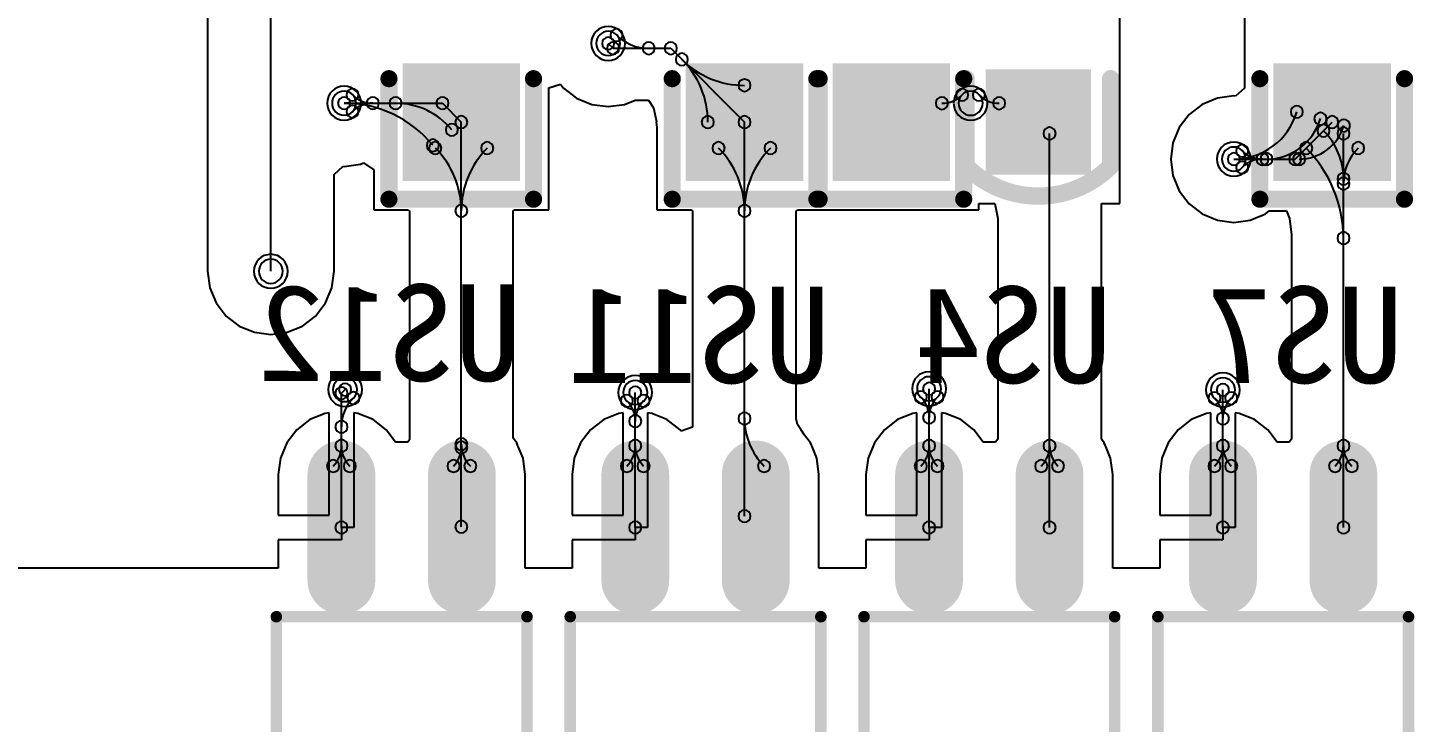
# Model space of a CAD drawing. Header units: inches. Extents: x 32166 to 66782, y 2386 to 7162.
# Drawn here: x 33123.7 to 33238.8, y 3364.6 to 3422.2 of the extents above; entities that cross this region are included whole.
import ezdxf

# ---------------------------------------------------------------- set-up
doc = ezdxf.new("R2010")
doc.units = ezdxf.units.IN
doc.header["$LTSCALE"] = 0.64311
doc.header["$MEASUREMENT"] = 0
for name, color, linetype in [('BOTTOMLAYER', 5, 'CONTINUOUS'), ('BOTTOMOVERLAY', 54, 'CONTINUOUS'), ('BOTTOMPASTE', 16, 'CONTINUOUS'), ('BOTTOMSOLDER', 6, 'CONTINUOUS'), ('MULTILAYER', 9, 'CONTINUOUS')]:
    doc.layers.add(name, color=color, linetype=linetype)
doc.styles.get("Standard").update_dxf_attribs({"font": 'txt', "width": 0.8})

msp = doc.modelspace()

# ---------------------------------------------------------------- linework, layer by layer
at = {"layer": 'BOTTOMLAYER'}
for p, q in [((33224.73, 3426.88), (33224.73, 3419.95)), ((33214.36, 3420.46), (33214.36, 3426.2)), ((33138.67, 3424.87), (33138.67, 3402.04)), ((33143.91, 3402.04), (33143.91, 3424.87)), ((33171.91, 3420.95), (33172.32, 3420.54)), ((33172.32, 3420.54), (33177.1, 3420.54)), ((33177.1, 3420.54), (33183.22, 3414.42)), ((33214.36, 3407.66), (33214.36, 3420.46)), ((33224.73, 3419.95), (33224.73, 3417.24)), ((33166.98, 3417.25), (33167.94, 3417.57)), ((33167.94, 3417.57), (33168.2, 3417.24)), ((33166.98, 3407.15), (33166.98, 3417.25)), ((33168.2, 3417.24), (33169.29, 3416.4)), ((33222.47, 3416.41), (33221.21, 3415.89)), ((33223.83, 3416.59), (33222.47, 3416.41)), ((33223.96, 3416.57), (33223.83, 3416.59)), ((33224.73, 3417.24), (33223.96, 3416.57)), ((33149.99, 3415.99), (33158.15, 3415.99)), ((33158.15, 3415.99), (33159.72, 3414.42)), ((33169.29, 3416.4), (33170.55, 3415.88)), ((33170.55, 3415.88), (33171.91, 3415.7)), ((33171.91, 3415.7), (33173.27, 3415.88)), ((33173.27, 3415.88), (33174.14, 3416.24)), ((33174.14, 3416.24), (33175.26, 3416.24)), ((33175.26, 3416.24), (33175.68, 3415.6)), ((33175.68, 3415.6), (33175.91, 3414.46)), ((33221.21, 3415.89), (33220.12, 3415.05)), ((33159.72, 3380.85), (33159.72, 3414.42)), ((33175.91, 3414.46), (33175.88, 3414.42)), ((33175.88, 3414.42), (33175.88, 3414.42)), ((33175.88, 3414.42), (33175.96, 3414)), ((33183.22, 3381.73), (33183.22, 3414.42)), ((33220.12, 3415.05), (33219.29, 3413.97)), ((33228.92, 3411.35), (33231.99, 3414.42)), ((33175.96, 3414), (33175.96, 3407.15)), ((33208.54, 3380.79), (33208.54, 3413.48)), ((33219.29, 3413.97), (33218.76, 3412.7)), ((33232.93, 3380.79), (33232.93, 3413.48)), ((33218.76, 3412.7), (33218.59, 3411.35)), ((33149.16, 3410.08), (33149.92, 3410.75)), ((33149.92, 3410.75), (33149.99, 3410.74)), ((33149.99, 3410.74), (33151.35, 3410.92)), ((33151.35, 3410.92), (33151.61, 3411.03)), ((33151.61, 3411.03), (33152.45, 3410.46)), ((33218.59, 3411.35), (33218.76, 3409.99)), ((33223.83, 3411.35), (33228.92, 3411.35)), ((33149.16, 3402.04), (33149.16, 3410.08)), ((33152.45, 3410.46), (33152.45, 3407.15)), ((33218.76, 3409.99), (33219.29, 3408.72)), ((33219.29, 3408.72), (33220.12, 3407.64)), ((33202.68, 3407.15), (33202.68, 3407.66)), ((33202.68, 3407.66), (33204, 3407.66)), ((33204, 3407.66), (33204.24, 3406.42)), ((33212.84, 3388.13), (33212.84, 3407.66)), ((33212.84, 3407.66), (33214.36, 3407.66)), ((33220.12, 3407.64), (33221.21, 3406.8)), ((33152.45, 3407.15), (33155.32, 3407.15)), ((33155.32, 3407.15), (33155.4, 3407.06)), ((33155.4, 3407.06), (33155.4, 3407.06)), ((33155.4, 3407.06), (33155.42, 3407.06)), ((33155.42, 3407.06), (33155.42, 3388.06)), ((33164.02, 3388.21), (33164.02, 3407.06)), ((33164.02, 3407.06), (33164.03, 3407.06)), ((33164.03, 3407.06), (33164.12, 3407.15)), ((33164.03, 3407.06), (33164.03, 3407.06)), ((33164.12, 3407.15), (33166.98, 3407.15)), ((33175.96, 3407.15), (33178.82, 3407.15)), ((33178.82, 3407.15), (33178.91, 3407.06)), ((33178.91, 3407.06), (33178.91, 3407.06)), ((33178.91, 3407.06), (33178.92, 3407.06)), ((33178.92, 3407.06), (33178.92, 3389.83)), ((33187.52, 3389.8), (33187.52, 3407.06)), ((33187.52, 3407.06), (33187.54, 3407.06)), ((33187.54, 3407.06), (33187.62, 3407.15)), ((33187.54, 3407.06), (33187.54, 3407.06)), ((33187.62, 3407.15), (33202.68, 3407.15)), ((33204.24, 3406.42), (33204.24, 3388.13)), ((33221.21, 3406.8), (33222.47, 3406.28)), ((33222.47, 3406.28), (33223.83, 3406.1)), ((33223.83, 3406.1), (33225.19, 3406.28)), ((33225.19, 3406.28), (33226.13, 3406.67)), ((33226.13, 3406.67), (33226.17, 3406.68)), ((33226.17, 3406.68), (33226.2, 3406.7)), ((33226.2, 3406.7), (33226.45, 3406.8)), ((33226.45, 3406.8), (33226.77, 3407.05)), ((33226.77, 3407.05), (33228.19, 3407.05)), ((33228.19, 3407.05), (33228.45, 3406.43)), ((33228.45, 3406.43), (33228.63, 3405.06)), ((33228.63, 3405.06), (33228.63, 3388.13)), ((33138.67, 3402.04), (33138.67, 3402.04)), ((33138.67, 3402.04), (33138.67, 3402.04)), ((33138.67, 3402.04), (33138.84, 3400.68)), ((33148.98, 3400.68), (33149.16, 3402.04)), ((33138.84, 3400.68), (33139.37, 3399.42)), ((33148.45, 3399.42), (33148.98, 3400.68)), ((33139.37, 3399.42), (33140.2, 3398.33)), ((33147.62, 3398.33), (33148.45, 3399.42)), ((33140.2, 3398.33), (33141.29, 3397.5)), ((33146.53, 3397.5), (33147.62, 3398.33)), ((33141.29, 3397.5), (33142.55, 3396.98)), ((33142.55, 3396.98), (33143.91, 3396.8)), ((33143.91, 3396.8), (33145.27, 3396.98)), ((33145.27, 3396.98), (33146.53, 3397.5)), ((33198.54, 3380.79), (33198.54, 3392.3)), ((33149.77, 3391.93), (33150.07, 3392.23)), ((33149.77, 3380.79), (33149.77, 3391.93)), ((33174.16, 3380.79), (33174.16, 3391.99)), ((33222.93, 3380.79), (33222.93, 3392.2)), ((33148.42, 3390.26), (33147.15, 3389.74)), ((33148.76, 3390.3), (33148.42, 3390.26)), ((33148.76, 3381.81), (33148.76, 3390.3)), ((33151.13, 3390.26), (33150.79, 3390.3)), ((33150.79, 3390.3), (33150.79, 3380.79)), ((33152.4, 3389.74), (33151.13, 3390.26)), ((33172.8, 3390.26), (33171.54, 3389.74)), ((33173.14, 3390.3), (33172.8, 3390.26)), ((33173.14, 3381.81), (33173.14, 3390.3)), ((33175.52, 3390.26), (33175.17, 3390.3)), ((33175.17, 3390.3), (33175.17, 3380.79)), ((33176.78, 3389.74), (33175.52, 3390.26)), ((33197.19, 3390.26), (33195.92, 3389.74)), ((33197.53, 3390.3), (33197.19, 3390.26)), ((33197.53, 3381.81), (33197.53, 3390.3)), ((33199.9, 3390.26), (33199.56, 3390.3)), ((33199.56, 3390.3), (33199.56, 3380.79)), ((33201.17, 3389.74), (33199.9, 3390.26)), ((33221.57, 3390.26), (33220.3, 3389.74)), ((33221.91, 3390.3), (33221.57, 3390.26)), ((33221.91, 3381.81), (33221.91, 3390.3)), ((33224.28, 3390.26), (33223.94, 3390.3)), ((33223.94, 3390.3), (33223.94, 3380.79)), ((33225.55, 3389.74), (33224.28, 3390.26)), ((33146.07, 3388.9), (33145.23, 3387.82)), ((33147.15, 3389.74), (33146.07, 3388.9)), ((33153.48, 3388.9), (33152.4, 3389.74)), ((33154.27, 3387.88), (33153.48, 3388.9)), ((33170.45, 3388.9), (33169.62, 3387.82)), ((33171.54, 3389.74), (33170.45, 3388.9)), ((33177.87, 3388.9), (33176.78, 3389.74)), ((33177.96, 3388.78), (33177.87, 3388.9)), ((33178.92, 3389.11), (33177.96, 3388.78)), ((33178.92, 3389.83), (33178.92, 3389.83)), ((33178.92, 3389.83), (33178.92, 3389.81)), ((33178.92, 3389.81), (33178.92, 3389.11)), ((33187.61, 3389.34), (33187.52, 3389.8)), ((33187.89, 3388.93), (33187.61, 3389.34)), ((33188.21, 3388.45), (33187.89, 3388.93)), ((33187.89, 3388.93), (33187.89, 3388.93)), ((33187.89, 3388.93), (33187.89, 3388.93)), ((33194.83, 3388.9), (33194, 3387.82)), ((33195.92, 3389.74), (33194.83, 3388.9)), ((33202.25, 3388.9), (33201.17, 3389.74)), ((33203.03, 3387.88), (33202.25, 3388.9)), ((33219.22, 3388.9), (33218.38, 3387.82)), ((33220.3, 3389.74), (33219.22, 3388.9)), ((33226.64, 3388.9), (33225.55, 3389.74)), ((33227.42, 3387.88), (33226.64, 3388.9)), ((33145.23, 3387.82), (33144.71, 3386.55)), ((33155.28, 3387.88), (33154.27, 3387.88)), ((33155.42, 3388.06), (33155.28, 3387.88)), ((33164.32, 3387.82), (33164.02, 3388.21)), ((33164.42, 3387.57), (33164.32, 3387.82)), ((33169.62, 3387.82), (33169.09, 3386.55)), ((33188.7, 3387.82), (33188.21, 3388.45)), ((33188.8, 3387.57), (33188.7, 3387.82)), ((33194, 3387.82), (33193.48, 3386.55)), ((33204.05, 3387.88), (33203.03, 3387.88)), ((33204.24, 3388.13), (33204.05, 3387.88)), ((33213.08, 3387.82), (33212.84, 3388.13)), ((33213.19, 3387.57), (33213.08, 3387.82)), ((33218.38, 3387.82), (33217.86, 3386.55)), ((33228.43, 3387.88), (33227.42, 3387.88)), ((33228.63, 3388.13), (33228.43, 3387.88)), ((33144.71, 3386.55), (33144.53, 3385.19)), ((33164.44, 3387.53), (33164.42, 3387.57)), ((33164.45, 3387.5), (33164.44, 3387.53)), ((33164.84, 3386.55), (33164.45, 3387.5)), ((33165.02, 3385.19), (33164.84, 3386.55)), ((33169.09, 3386.55), (33168.91, 3385.19)), ((33188.83, 3387.53), (33188.8, 3387.57)), ((33188.83, 3387.5), (33188.83, 3387.53)), ((33189.22, 3386.55), (33188.83, 3387.5)), ((33189.4, 3385.19), (33189.22, 3386.55)), ((33193.48, 3386.55), (33193.3, 3385.19)), ((33213.21, 3387.53), (33213.19, 3387.57)), ((33213.22, 3387.5), (33213.21, 3387.53)), ((33213.61, 3386.55), (33213.22, 3387.5)), ((33213.79, 3385.19), (33213.61, 3386.55)), ((33217.86, 3386.55), (33217.68, 3385.19)), ((33144.53, 3385.19), (33144.53, 3381.81)), ((33165.02, 3377.43), (33165.02, 3385.19)), ((33168.91, 3385.19), (33168.91, 3381.81)), ((33189.4, 3377.43), (33189.4, 3385.19)), ((33193.3, 3385.19), (33193.3, 3381.81)), ((33213.79, 3377.43), (33213.79, 3385.19)), ((33217.68, 3385.19), (33217.68, 3381.81)), ((33144.53, 3381.81), (33148.76, 3381.81)), ((33150.79, 3380.79), (33149.78, 3380.79)), ((33149.78, 3380.79), (33149.78, 3379.78)), ((33168.91, 3381.81), (33173.14, 3381.81)), ((33175.17, 3380.79), (33174.16, 3380.79)), ((33174.16, 3380.79), (33174.16, 3379.78)), ((33193.3, 3381.81), (33197.53, 3381.81)), ((33199.56, 3380.79), (33198.54, 3380.79)), ((33198.54, 3380.79), (33198.54, 3379.78)), ((33217.68, 3381.81), (33221.91, 3381.81)), ((33223.94, 3380.79), (33222.93, 3380.79)), ((33222.93, 3380.79), (33222.93, 3379.78)), ((33149.78, 3379.78), (33144.53, 3379.78)), ((33144.53, 3379.78), (33144.53, 3377.43)), ((33174.16, 3379.78), (33168.91, 3379.78)), ((33168.91, 3379.78), (33168.91, 3377.43)), ((33198.54, 3379.78), (33193.3, 3379.78)), ((33193.3, 3379.78), (33193.3, 3377.43)), ((33222.93, 3379.78), (33217.68, 3379.78)), ((33217.68, 3379.78), (33217.68, 3377.43)), ((33144.53, 3377.43), (33105.77, 3377.43)), ((33168.91, 3377.43), (33165.02, 3377.43)), ((33193.3, 3377.43), (33189.4, 3377.43)), ((33217.68, 3377.43), (33213.79, 3377.43))]:
    msp.add_line(p, q, dxfattribs=at)
at = {"layer": 'BOTTOMLAYER', "const_width": 4}
for points in [[(33149.77, 3385.19), (33149.77, 3376.39)], [(33159.77, 3385.19), (33159.77, 3376.39)], [(33174.16, 3385.19), (33174.16, 3376.39)], [(33184.16, 3385.19), (33184.16, 3376.39)], [(33198.54, 3385.19), (33198.54, 3376.39)], [(33208.54, 3385.19), (33208.54, 3376.39)], [(33222.93, 3385.19), (33222.93, 3376.39)], [(33232.93, 3385.19), (33232.93, 3376.39)]]:
    msp.add_lwpolyline(points, dxfattribs=at)
at = {"layer": 'BOTTOMLAYER', "const_width": 2}
for points in [[(33149.77, 3384.19, 1), (33149.77, 3386.19, 1)], [(33159.77, 3384.19, 1), (33159.77, 3386.19, 1)], [(33174.16, 3384.19, 1), (33174.16, 3386.19, 1)], [(33184.16, 3384.19, 1), (33184.16, 3386.19, 1)], [(33198.54, 3384.19, 1), (33198.54, 3386.19, 1)], [(33208.54, 3384.19, 1), (33208.54, 3386.19, 1)], [(33222.93, 3384.19, 1), (33222.93, 3386.19, 1)], [(33232.93, 3384.19, 1), (33232.93, 3386.19, 1)], [(33149.77, 3375.39, 1), (33149.77, 3377.39, 1)], [(33159.77, 3375.39, 1), (33159.77, 3377.39, 1)], [(33174.16, 3375.39, 1), (33174.16, 3377.39, 1)], [(33184.16, 3375.39, 1), (33184.16, 3377.39, 1)], [(33198.54, 3375.39, 1), (33198.54, 3377.39, 1)], [(33208.54, 3375.39, 1), (33208.54, 3377.39, 1)], [(33222.93, 3375.39, 1), (33222.93, 3377.39, 1)], [(33232.93, 3375.39, 1), (33232.93, 3377.39, 1)]]:
    msp.add_lwpolyline(points, format="xyb", close=True, dxfattribs=at)
at = {"layer": 'BOTTOMLAYER'}
for centre, radius, start, end in [((33171.91, 3420.95), 1, 0, 180), ((33171.91, 3420.95), 0.508, 0, 180), ((33172.32, 3420.54), 0.508, 0, 180), ((33172.32, 3420.54), 0.508, 0, 180), ((33172.61, 3421.64), 0.508, 0, 180), ((33172.61, 3421.64), 0.508, 180, 0), ((33175.27, 3424.31), 3.77, 224.9998, 269.9998), ((33175.27, 3420.54), 0.508, 0, 180), ((33177.1, 3420.54), 0.508, 0, 180), ((33177.1, 3420.54), 0.508, 0, 180), ((33171.91, 3420.95), 1, 180, 0), ((33171.91, 3420.95), 0.508, 180, 0), ((33172.32, 3420.54), 0.508, 180, 0), ((33172.32, 3420.54), 0.508, 180, 0), ((33175.27, 3420.54), 0.508, 180, 0), ((33177.1, 3420.54), 0.508, 180, 0), ((33177.1, 3420.54), 0.508, 180, 0), ((33178.02, 3419.62), 0.508, 0, 180), ((33178.02, 3419.62), 0.508, 0, 180), ((33178.02, 3419.62), 0.508, 180, 0), ((33178.02, 3419.62), 0.508, 180, 0), ((33172.82, 3414.42), 7.36, 360, 45), ((33183.22, 3424.82), 7.36, 225, 270), ((33183.22, 3417.47), 0.508, 0, 180), ((33149.99, 3415.99), 1, 0, 180), ((33149.99, 3415.99), 0.508, 0, 180), ((33149.99, 3415.99), 0.508, 0, 180), ((33150.69, 3416.68), 0.508, 0, 180), ((33150.69, 3416.68), 0.508, 180, 0), ((33152.37, 3418.36), 2.38, 224.9996, 269.9996), ((33152.37, 3415.99), 0.508, 0, 180), ((33152.37, 3415.99), 0.508, 0, 180), ((33154.27, 3415.99), 0.508, 0, 180), ((33158.15, 3415.99), 0.508, 0, 180), ((33158.15, 3415.99), 0.508, 0, 180), ((33183.22, 3417.47), 0.508, 180, 0), ((33199.61, 3415.98), 0.508, 0, 180), ((33199.61, 3418.36), 2.38, 270.0004, 315.0004), ((33201.29, 3416.68), 0.508, 0, 180), ((33201.29, 3416.68), 0.508, 180, 0), ((33201.99, 3415.98), 1, 0, 180), ((33202.68, 3416.68), 0.508, 0, 180), ((33202.68, 3416.68), 0.508, 180, 0), ((33204.36, 3418.36), 2.38, 224.9996, 269.9996), ((33204.36, 3415.98), 0.508, 0, 180), ((33149.99, 3415.99), 1, 180, 0), ((33149.99, 3415.99), 0.508, 180, 0), ((33149.99, 3415.99), 0.508, 180, 0), ((33149.99, 3406.48), 9.51, 39.2291, 90.0001), ((33150.69, 3415.29), 0.508, 0, 180), ((33150.69, 3415.29), 0.508, 180, 0), ((33152.37, 3413.61), 2.38, 90.0004, 135.0004), ((33152.37, 3415.99), 0.508, 180, 0), ((33152.37, 3415.99), 0.508, 180, 0), ((33154.27, 3415.99), 0.508, 180, 0), ((33154.27, 3409.97), 6.01, 39.229, 90), ((33158.15, 3415.99), 0.508, 180, 0), ((33158.15, 3415.99), 0.508, 180, 0), ((33199.61, 3415.98), 0.508, 180, 0), ((33201.99, 3415.98), 1, 180, 0), ((33204.36, 3415.98), 0.508, 180, 0), ((33223.83, 3416.8), 5.45, 270, 343.741), ((33229.06, 3415.27), 0.508, 0, 180), ((33229.06, 3415.27), 0.508, 180, 0), ((33158.93, 3413.78), 0.508, 0, 180), ((33159.72, 3414.42), 0.508, 0, 180), ((33159.72, 3414.42), 0.508, 0, 180), ((33159.72, 3414.42), 0.508, 180, 0), ((33159.72, 3414.42), 0.508, 180, 0), ((33180.17, 3414.42), 0.508, 0, 180), ((33180.17, 3414.42), 0.508, 180, 0), ((33183.22, 3414.42), 0.508, 0, 180), ((33183.22, 3414.42), 0.508, 0, 180), ((33183.22, 3414.42), 0.508, 180, 0), ((33183.22, 3414.42), 0.508, 180, 0), ((33226.54, 3416.01), 4.66, 270, 343.741), ((33229.25, 3415.22), 3.87, 270, 343.741), ((33231.02, 3414.7), 0.508, 0, 180), ((33231.02, 3414.7), 0.508, 180, 0), ((33231.27, 3413.7), 0.508, 0, 180), ((33231.99, 3414.42), 0.508, 0, 180), ((33231.99, 3414.42), 0.508, 180, 0), ((33232.97, 3414.13), 0.508, 0, 180), ((33232.97, 3414.13), 0.508, 180, 0), ((33157.36, 3412.49), 0.508, 0, 180), ((33158.93, 3413.78), 0.508, 180, 0), ((33208.54, 3413.48), 0.508, 0, 180), ((33208.54, 3413.48), 0.508, 180, 0), ((33231.27, 3413.7), 0.508, 180, 0), ((33227.28, 3409.71), 5.65, 359.9999, 44.9999), ((33232.93, 3413.48), 0.508, 0, 180), ((33232.93, 3413.48), 0.508, 180, 0), ((33157.36, 3412.49), 0.508, 180, 0), ((33157.56, 3412.26), 0.508, 0, 180), ((33157.56, 3412.26), 0.508, 180, 0), ((33152.36, 3407.06), 7.36, 360, 45), ((33167.08, 3407.06), 7.36, 135, 180), ((33161.87, 3412.26), 0.508, 0, 180), ((33161.87, 3412.26), 0.508, 180, 0), ((33181.07, 3412.26), 0.508, 0, 180), ((33181.07, 3412.26), 0.508, 180, 0), ((33175.86, 3407.06), 7.36, 360, 45), ((33190.58, 3407.06), 7.36, 135, 180), ((33185.38, 3412.26), 0.508, 0, 180), ((33185.38, 3412.26), 0.508, 180, 0), ((33223.83, 3411.35), 1, 0, 180), ((33223.83, 3411.35), 0.508, 0, 180), ((33223.83, 3411.35), 0.508, 0, 180), ((33224.53, 3412.04), 0.508, 0, 180), ((33224.53, 3412.04), 0.508, 180, 0), ((33226.21, 3413.72), 2.38, 224.9996, 269.9996), ((33226.21, 3411.35), 0.508, 0, 180), ((33226.21, 3411.35), 0.508, 0, 180), ((33226.54, 3411.35), 0.508, 0, 180), ((33228.92, 3411.35), 0.508, 0, 180), ((33228.92, 3411.35), 0.508, 0, 180), ((33229.25, 3411.35), 0.508, 0, 180), ((33229.84, 3412.26), 0.508, 0, 180), ((33229.84, 3412.26), 0.508, 180, 0), ((33222.37, 3404.8), 10.55, 360, 45), ((33237.09, 3409.32), 4.16, 135.0001, 180.0001), ((33234.15, 3412.26), 0.508, 0, 180), ((33234.15, 3412.26), 0.508, 180, 0), ((33223.83, 3411.35), 1, 180, 0), ((33223.83, 3411.35), 0.508, 180, 0), ((33223.83, 3411.35), 0.508, 180, 0), ((33224.53, 3410.65), 0.508, 0, 180), ((33226.21, 3408.97), 2.38, 90.0004, 135.0004), ((33226.21, 3411.35), 0.508, 180, 0), ((33226.21, 3411.35), 0.508, 180, 0), ((33226.54, 3411.35), 0.508, 180, 0), ((33228.92, 3411.35), 0.508, 180, 0), ((33228.92, 3411.35), 0.508, 180, 0), ((33229.25, 3411.35), 0.508, 180, 0), ((33224.53, 3410.65), 0.508, 180, 0), ((33232.93, 3409.71), 0.508, 0, 180), ((33232.93, 3409.32), 0.508, 0, 180), ((33232.93, 3409.71), 0.508, 180, 0), ((33232.93, 3409.32), 0.508, 180, 0), ((33159.72, 3407.06), 0.508, 0, 180), ((33159.72, 3407.06), 0.508, 0, 180), ((33183.22, 3407.06), 0.508, 0, 180), ((33183.22, 3407.06), 0.508, 0, 180), ((33159.72, 3407.06), 0.508, 180, 0), ((33159.72, 3407.06), 0.508, 180, 0), ((33183.22, 3407.06), 0.508, 180, 0), ((33183.22, 3407.06), 0.508, 180, 0), ((33232.93, 3404.8), 0.508, 0, 180), ((33232.93, 3404.8), 0.508, 180, 0), ((33143.91, 3402.04), 1, 0, 180), ((33143.91, 3402.04), 1, 0, 180), ((33143.91, 3402.04), 1, 180, 0), ((33143.91, 3402.04), 1, 180, 0), ((33150.07, 3392.23), 1, 0, 180), ((33149.77, 3391.93), 0.508, 0, 180), ((33149.77, 3391.93), 0.508, 0, 180), ((33150.07, 3392.23), 0.508, 0, 180), ((33174.16, 3391.99), 1, 0, 180), ((33174.16, 3391.99), 0.508, 0, 180), ((33198.54, 3392.3), 1, 0, 180), ((33198.54, 3392.3), 1, 180, 0), ((33198.54, 3392.3), 0.508, 0, 180), ((33198.54, 3392.3), 0.508, 180, 0), ((33222.93, 3392.2), 1, 0, 180), ((33222.93, 3392.2), 0.508, 0, 180), ((33150.07, 3392.23), 1, 180, 0), ((33149.77, 3391.93), 0.508, 180, 0), ((33149.77, 3391.93), 0.508, 180, 0), ((33150.07, 3392.23), 0.508, 180, 0), ((33153.16, 3389.14), 3.39, 134.9998, 179.9998), ((33150.77, 3391.53), 0.508, 0, 180), ((33150.77, 3391.53), 0.508, 180, 0), ((33173.46, 3391.3), 0.508, 0, 180), ((33173.46, 3391.3), 0.508, 180, 0), ((33174.16, 3391.99), 1, 180, 0), ((33171.78, 3389.62), 2.38, 0.0004, 45.0004), ((33174.16, 3391.99), 0.508, 180, 0), ((33176.53, 3389.62), 2.38, 134.9996, 179.9996), ((33174.85, 3391.3), 0.508, 0, 180), ((33174.85, 3391.3), 0.508, 180, 0), ((33197.85, 3391.6), 0.508, 0, 180), ((33197.85, 3391.6), 0.508, 180, 0), ((33196.17, 3389.92), 2.38, 0.0004, 45.0004), ((33200.92, 3389.92), 2.38, 134.9996, 179.9996), ((33199.24, 3391.6), 0.508, 0, 180), ((33199.24, 3391.6), 0.508, 180, 0), ((33222.23, 3391.51), 0.508, 0, 180), ((33222.23, 3391.51), 0.508, 180, 0), ((33222.93, 3392.2), 1, 180, 0), ((33220.55, 3389.83), 2.38, 0.0004, 45.0004), ((33222.93, 3392.2), 0.508, 180, 0), ((33225.3, 3389.83), 2.38, 134.9996, 179.9996), ((33223.62, 3391.51), 0.508, 0, 180), ((33223.62, 3391.51), 0.508, 180, 0), ((33174.16, 3389.62), 0.508, 0, 180), ((33174.16, 3389.62), 0.508, 0, 180), ((33183.22, 3389.83), 0.508, 0, 180), ((33198.54, 3389.92), 0.508, 0, 180), ((33198.54, 3389.92), 0.508, 0, 180), ((33222.93, 3389.83), 0.508, 0, 180), ((33222.93, 3389.83), 0.508, 0, 180), ((33149.77, 3389.14), 0.508, 0, 180), ((33149.77, 3389.14), 0.508, 180, 0), ((33174.16, 3389.62), 0.508, 180, 0), ((33174.16, 3389.62), 0.508, 180, 0), ((33183.22, 3389.83), 0.508, 180, 0), ((33188.79, 3389.83), 5.57, 180.0001, 225.0001), ((33198.54, 3389.92), 0.508, 180, 0), ((33198.54, 3389.92), 0.508, 180, 0), ((33222.93, 3389.83), 0.508, 180, 0), ((33222.93, 3389.83), 0.508, 180, 0), ((33149.77, 3387.57), 0.508, 0, 180), ((33149.77, 3387.57), 0.508, 0, 180), ((33159.72, 3387.7), 0.508, 0, 180), ((33159.72, 3387.43), 0.508, 0, 180), ((33159.72, 3387.7), 0.508, 180, 0), ((33162.29, 3387.7), 2.57, 180.0004, 225.0004), ((33174.16, 3387.57), 0.508, 0, 180), ((33174.16, 3387.57), 0.508, 0, 180), ((33198.54, 3387.57), 0.508, 0, 180), ((33198.54, 3387.57), 0.508, 0, 180), ((33208.54, 3387.57), 0.508, 0, 180), ((33208.54, 3387.57), 0.508, 0, 180), ((33222.93, 3387.57), 0.508, 0, 180), ((33222.93, 3387.57), 0.508, 0, 180), ((33232.93, 3387.57), 0.508, 0, 180), ((33232.93, 3387.57), 0.508, 0, 180), ((33147.4, 3387.57), 2.38, 314.9996, 359.9996), ((33149.77, 3387.57), 0.508, 180, 0), ((33149.77, 3387.57), 0.508, 180, 0), ((33152.15, 3387.57), 2.38, 180.0004, 225.0004), ((33157.53, 3387.43), 2.18, 314.9996, 359.9996), ((33159.72, 3387.43), 0.508, 180, 0), ((33171.78, 3387.57), 2.38, 314.9996, 359.9996), ((33174.16, 3387.57), 0.508, 180, 0), ((33174.16, 3387.57), 0.508, 180, 0), ((33176.53, 3387.57), 2.38, 180.0004, 225.0004), ((33196.17, 3387.57), 2.38, 314.9996, 359.9996), ((33198.54, 3387.57), 0.508, 180, 0), ((33198.54, 3387.57), 0.508, 180, 0), ((33200.92, 3387.57), 2.38, 180.0004, 225.0004), ((33206.17, 3387.57), 2.38, 314.9996, 359.9996), ((33208.54, 3387.57), 0.508, 180, 0), ((33208.54, 3387.57), 0.508, 180, 0), ((33210.92, 3387.57), 2.38, 180.0004, 225.0004), ((33220.55, 3387.57), 2.38, 314.9996, 359.9996), ((33222.93, 3387.57), 0.508, 180, 0), ((33222.93, 3387.57), 0.508, 180, 0), ((33225.3, 3387.57), 2.38, 180.0004, 225.0004), ((33230.55, 3387.57), 2.38, 314.9996, 359.9996), ((33232.93, 3387.57), 0.508, 180, 0), ((33232.93, 3387.57), 0.508, 180, 0), ((33235.3, 3387.57), 2.38, 180.0004, 225.0004), ((33149.08, 3385.89), 0.508, 0, 180), ((33149.08, 3385.89), 0.508, 180, 0), ((33150.47, 3385.89), 0.508, 0, 180), ((33150.47, 3385.89), 0.508, 180, 0), ((33159.08, 3385.89), 0.508, 0, 180), ((33159.08, 3385.89), 0.508, 180, 0), ((33160.47, 3385.89), 0.508, 0, 180), ((33160.47, 3385.89), 0.508, 180, 0), ((33173.46, 3385.89), 0.508, 0, 180), ((33173.46, 3385.89), 0.508, 180, 0), ((33174.85, 3385.89), 0.508, 0, 180), ((33174.85, 3385.89), 0.508, 180, 0), ((33184.85, 3385.89), 0.508, 0, 180), ((33184.85, 3385.89), 0.508, 180, 0), ((33197.85, 3385.89), 0.508, 0, 180), ((33197.85, 3385.89), 0.508, 180, 0), ((33199.24, 3385.89), 0.508, 0, 180), ((33199.24, 3385.89), 0.508, 180, 0), ((33207.85, 3385.89), 0.508, 0, 180), ((33207.85, 3385.89), 0.508, 180, 0), ((33209.24, 3385.89), 0.508, 0, 180), ((33209.24, 3385.89), 0.508, 180, 0), ((33222.23, 3385.89), 0.508, 0, 180), ((33222.23, 3385.89), 0.508, 180, 0), ((33223.62, 3385.89), 0.508, 0, 180), ((33223.62, 3385.89), 0.508, 180, 0), ((33232.23, 3385.89), 0.508, 0, 180), ((33232.23, 3385.89), 0.508, 180, 0), ((33233.62, 3385.89), 0.508, 0, 180), ((33233.62, 3385.89), 0.508, 180, 0), ((33183.22, 3381.73), 0.508, 0, 180), ((33149.77, 3380.79), 0.508, 0, 180), ((33149.77, 3380.79), 0.508, 180, 0), ((33159.72, 3380.85), 0.508, 0, 180), ((33159.72, 3380.85), 0.508, 180, 0), ((33174.16, 3380.79), 0.508, 0, 180), ((33174.16, 3380.79), 0.508, 180, 0), ((33183.22, 3381.73), 0.508, 180, 0), ((33198.54, 3380.79), 0.508, 0, 180), ((33198.54, 3380.79), 0.508, 180, 0), ((33208.54, 3380.79), 0.508, 0, 180), ((33208.54, 3380.79), 0.508, 180, 0), ((33222.93, 3380.79), 0.508, 0, 180), ((33222.93, 3380.79), 0.508, 180, 0), ((33232.93, 3380.79), 0.508, 0, 180), ((33232.93, 3380.79), 0.508, 180, 0)]:
    msp.add_arc(centre, radius, start, end, dxfattribs=at)
for points in [[(33155.65, 3418.48), (33155.65, 3410.35), (33163.78, 3418.48), (33163.78, 3410.35)], [(33179.16, 3418.48), (33179.16, 3410.35), (33187.29, 3418.48), (33187.29, 3410.35)], [(33191.35, 3418.48), (33191.35, 3410.35), (33199.48, 3418.48), (33199.48, 3410.35)], [(33211.16, 3410.86), (33211.16, 3417.97), (33204.05, 3410.86), (33204.05, 3417.97)], [(33227.93, 3418.48), (33227.93, 3410.35), (33236.05, 3418.48), (33236.05, 3410.35)]]:
    msp.add_solid(points, dxfattribs=at)
at = {"layer": 'BOTTOMOVERLAY'}
for points, const_width in [([(33153.72, 3408.02), (33153.72, 3418.02)], 1.42), ([(33165.72, 3408.02), (33165.72, 3418.02)], 1.42), ([(33177.22, 3408.02), (33177.22, 3418.02)], 1.42), ([(33189.22, 3408.02), (33189.22, 3418.02)], 1.42), ([(33189.41, 3408.02), (33189.41, 3418.02)], 1.42), ([(33201.41, 3408.02), (33201.41, 3418.02)], 1.42), ([(33201.61, 3410.76), (33201.61, 3418.02)], 1.44), ([(33213.61, 3410.76), (33213.61, 3418.02)], 1.44), ([(33225.99, 3408.02), (33225.99, 3418.02)], 1.42), ([(33237.99, 3408.02), (33237.99, 3418.02)], 1.42), ([(33153.72, 3408.02), (33165.72, 3408.02)], 1.42), ([(33177.22, 3408.02), (33189.22, 3408.02)], 1.42), ([(33189.41, 3408.02), (33201.41, 3408.02)], 1.42), ([(33225.99, 3408.02), (33237.99, 3408.02)], 1.42), ([(33144.37, 3373.39), (33165.17, 3373.39)], 0.959), ([(33144.37, 3338.19), (33144.37, 3373.39)], 0.959), ([(33165.17, 3338.19), (33165.17, 3373.39)], 0.959), ([(33168.76, 3373.39), (33189.56, 3373.39)], 0.959), ([(33168.76, 3338.19), (33168.76, 3373.39)], 0.959), ([(33189.56, 3338.19), (33189.56, 3373.39)], 0.959), ([(33193.14, 3338.19), (33193.14, 3373.39)], 0.959), ([(33193.14, 3373.39), (33213.94, 3373.39)], 0.959), ([(33213.94, 3338.19), (33213.94, 3373.39)], 0.959), ([(33217.53, 3338.19), (33217.53, 3373.39)], 0.959), ([(33217.53, 3373.39), (33238.33, 3373.39)], 0.959), ([(33238.33, 3338.19), (33238.33, 3373.39)], 0.959)]:
    msp.add_lwpolyline(points, dxfattribs=dict(at, const_width=const_width))
for points, const_width in [([(33153.36, 3418.02, 1), (33154.07, 3418.02, 1)], 0.711), ([(33165.36, 3418.02, 1), (33166.07, 3418.02, 1)], 0.711), ([(33176.87, 3418.02, 1), (33177.58, 3418.02, 1)], 0.711), ([(33188.87, 3418.02, 1), (33189.58, 3418.02, 1)], 0.711), ([(33189.06, 3418.02, 1), (33189.77, 3418.02, 1)], 0.711), ([(33201.06, 3418.02, 1), (33201.77, 3418.02, 1)], 0.711), ([(33201.97, 3418.02, 1), (33201.25, 3418.02, 1)], 0.72), ([(33213.97, 3418.02, 1), (33213.25, 3418.02, 1)], 0.72), ([(33225.64, 3418.02, 1), (33226.35, 3418.02, 1)], 0.711), ([(33237.64, 3418.02, 1), (33238.35, 3418.02, 1)], 0.711), ([(33201.97, 3410.76, 1), (33201.25, 3410.76, 1)], 0.72), ([(33201.97, 3410.76, 1), (33201.25, 3410.76, 1)], 0.72), ([(33213.97, 3410.76, 1), (33213.25, 3410.76, 1)], 0.72), ([(33213.97, 3410.76, 1), (33213.25, 3410.76, 1)], 0.72), ([(33153.36, 3408.02, 1), (33154.07, 3408.02, 1)], 0.711), ([(33153.36, 3408.02, 1), (33154.07, 3408.02, 1)], 0.711), ([(33165.36, 3408.02, 1), (33166.07, 3408.02, 1)], 0.711), ([(33165.36, 3408.02, 1), (33166.07, 3408.02, 1)], 0.711), ([(33176.87, 3408.02, 1), (33177.58, 3408.02, 1)], 0.711), ([(33176.87, 3408.02, 1), (33177.58, 3408.02, 1)], 0.711), ([(33188.87, 3408.02, 1), (33189.58, 3408.02, 1)], 0.711), ([(33188.87, 3408.02, 1), (33189.58, 3408.02, 1)], 0.711), ([(33189.06, 3408.02, 1), (33189.77, 3408.02, 1)], 0.711), ([(33189.06, 3408.02, 1), (33189.77, 3408.02, 1)], 0.711), ([(33201.06, 3408.02, 1), (33201.77, 3408.02, 1)], 0.711), ([(33201.06, 3408.02, 1), (33201.77, 3408.02, 1)], 0.711), ([(33225.64, 3408.02, 1), (33226.35, 3408.02, 1)], 0.711), ([(33225.64, 3408.02, 1), (33226.35, 3408.02, 1)], 0.711), ([(33237.64, 3408.02, 1), (33238.35, 3408.02, 1)], 0.711), ([(33237.64, 3408.02, 1), (33238.35, 3408.02, 1)], 0.711), ([(33144.37, 3373.15, 1), (33144.37, 3373.63, 1)], 0.48), ([(33144.37, 3373.15, 1), (33144.37, 3373.63, 1)], 0.48), ([(33165.17, 3373.15, 1), (33165.17, 3373.63, 1)], 0.48), ([(33165.17, 3373.15, 1), (33165.17, 3373.63, 1)], 0.48), ([(33168.76, 3373.15, 1), (33168.76, 3373.63, 1)], 0.48), ([(33168.76, 3373.15, 1), (33168.76, 3373.63, 1)], 0.48), ([(33189.56, 3373.15, 1), (33189.56, 3373.63, 1)], 0.48), ([(33189.56, 3373.15, 1), (33189.56, 3373.63, 1)], 0.48), ([(33193.14, 3373.15, 1), (33193.14, 3373.63, 1)], 0.48), ([(33193.14, 3373.15, 1), (33193.14, 3373.63, 1)], 0.48), ([(33213.94, 3373.15, 1), (33213.94, 3373.63, 1)], 0.48), ([(33213.94, 3373.15, 1), (33213.94, 3373.63, 1)], 0.48), ([(33217.53, 3373.15, 1), (33217.53, 3373.63, 1)], 0.48), ([(33217.53, 3373.15, 1), (33217.53, 3373.63, 1)], 0.48), ([(33238.33, 3373.15, 1), (33238.33, 3373.63, 1)], 0.48), ([(33238.33, 3373.15, 1), (33238.33, 3373.63, 1)], 0.48)]:
    msp.add_lwpolyline(points, format="xyb", close=True, dxfattribs=dict(at, const_width=const_width))
at = {"layer": 'BOTTOMOVERLAY', "const_width": 1.44}
msp.add_lwpolyline([(33213.61, 3410.76, -0.414214), (33201.61, 3410.76)], format="xyb", dxfattribs=at)
at = {"layer": 'BOTTOMPASTE', "const_width": 4}
for points in [[(33149.77, 3385.19), (33149.77, 3376.39)], [(33159.77, 3385.19), (33159.77, 3376.39)], [(33174.16, 3385.19), (33174.16, 3376.39)], [(33184.16, 3385.19), (33184.16, 3376.39)], [(33198.54, 3385.19), (33198.54, 3376.39)], [(33208.54, 3385.19), (33208.54, 3376.39)], [(33222.93, 3385.19), (33222.93, 3376.39)], [(33232.93, 3385.19), (33232.93, 3376.39)]]:
    msp.add_lwpolyline(points, dxfattribs=at)
at = {"layer": 'BOTTOMPASTE', "const_width": 2}
for points in [[(33149.77, 3384.19, 1), (33149.77, 3386.19, 1)], [(33159.77, 3384.19, 1), (33159.77, 3386.19, 1)], [(33174.16, 3384.19, 1), (33174.16, 3386.19, 1)], [(33184.16, 3384.19, 1), (33184.16, 3386.19, 1)], [(33198.54, 3384.19, 1), (33198.54, 3386.19, 1)], [(33208.54, 3384.19, 1), (33208.54, 3386.19, 1)], [(33222.93, 3384.19, 1), (33222.93, 3386.19, 1)], [(33232.93, 3384.19, 1), (33232.93, 3386.19, 1)], [(33149.77, 3375.39, 1), (33149.77, 3377.39, 1)], [(33159.77, 3375.39, 1), (33159.77, 3377.39, 1)], [(33174.16, 3375.39, 1), (33174.16, 3377.39, 1)], [(33184.16, 3375.39, 1), (33184.16, 3377.39, 1)], [(33198.54, 3375.39, 1), (33198.54, 3377.39, 1)], [(33208.54, 3375.39, 1), (33208.54, 3377.39, 1)], [(33222.93, 3375.39, 1), (33222.93, 3377.39, 1)], [(33232.93, 3375.39, 1), (33232.93, 3377.39, 1)]]:
    msp.add_lwpolyline(points, format="xyb", close=True, dxfattribs=at)
at = {"layer": 'BOTTOMPASTE'}
for points in [[(33155.65, 3418.48), (33155.65, 3410.35), (33163.78, 3418.48), (33163.78, 3410.35)], [(33179.16, 3418.48), (33179.16, 3410.35), (33187.29, 3418.48), (33187.29, 3410.35)], [(33191.35, 3418.48), (33191.35, 3410.35), (33199.48, 3418.48), (33199.48, 3410.35)], [(33211.16, 3410.86), (33211.16, 3417.97), (33204.05, 3410.86), (33204.05, 3417.97)], [(33227.93, 3418.48), (33227.93, 3410.35), (33236.05, 3418.48), (33236.05, 3410.35)]]:
    msp.add_solid(points, dxfattribs=at)
at = {"layer": 'BOTTOMSOLDER', "const_width": 5.63}
for points in [[(33149.77, 3385.19), (33149.77, 3376.39)], [(33159.77, 3385.19), (33159.77, 3376.39)], [(33174.16, 3385.19), (33174.16, 3376.39)], [(33184.16, 3385.19), (33184.16, 3376.39)], [(33198.54, 3385.19), (33198.54, 3376.39)], [(33208.54, 3385.19), (33208.54, 3376.39)], [(33222.93, 3385.19), (33222.93, 3376.39)], [(33232.93, 3385.19), (33232.93, 3376.39)]]:
    msp.add_lwpolyline(points, dxfattribs=at)
at = {"layer": 'BOTTOMSOLDER', "const_width": 2.81}
for points in [[(33149.77, 3383.79, 1), (33149.77, 3386.6, 1)], [(33159.77, 3383.79, 1), (33159.77, 3386.6, 1)], [(33174.16, 3383.79, 1), (33174.16, 3386.6, 1)], [(33184.16, 3383.79, 1), (33184.16, 3386.6, 1)], [(33198.54, 3383.79, 1), (33198.54, 3386.6, 1)], [(33208.54, 3383.79, 1), (33208.54, 3386.6, 1)], [(33222.93, 3383.79, 1), (33222.93, 3386.6, 1)], [(33232.93, 3383.79, 1), (33232.93, 3386.6, 1)], [(33149.77, 3374.99, 1), (33149.77, 3377.8, 1)], [(33159.77, 3374.99, 1), (33159.77, 3377.8, 1)], [(33174.16, 3374.99, 1), (33174.16, 3377.8, 1)], [(33184.16, 3374.99, 1), (33184.16, 3377.8, 1)], [(33198.54, 3374.99, 1), (33198.54, 3377.8, 1)], [(33208.54, 3374.99, 1), (33208.54, 3377.8, 1)], [(33222.93, 3374.99, 1), (33222.93, 3377.8, 1)], [(33232.93, 3374.99, 1), (33232.93, 3377.8, 1)]]:
    msp.add_lwpolyline(points, format="xyb", close=True, dxfattribs=at)
at = {"layer": 'BOTTOMSOLDER'}
for centre, start, end in [((33171.91, 3420.95), 0, 180), ((33171.91, 3420.95), 180, 0), ((33149.99, 3415.99), 0, 180), ((33201.99, 3415.98), 0, 180), ((33149.99, 3415.99), 180, 0), ((33201.99, 3415.98), 180, 0), ((33223.83, 3411.35), 0, 180), ((33223.83, 3411.35), 180, 0), ((33143.91, 3402.04), 0, 180), ((33143.91, 3402.04), 180, 0), ((33150.07, 3392.23), 0, 180), ((33174.16, 3391.99), 0, 180), ((33198.54, 3392.3), 0, 180), ((33222.93, 3392.2), 0, 180), ((33198.54, 3392.3), 180, 0), ((33150.07, 3392.23), 180, 0), ((33174.16, 3391.99), 180, 0), ((33222.93, 3392.2), 180, 0)]:
    msp.add_arc(centre, 1.41, start, end, dxfattribs=at)
for points in [[(33154.84, 3419.29), (33154.84, 3409.54), (33164.6, 3419.29), (33164.6, 3409.54)], [(33178.35, 3419.29), (33178.35, 3409.54), (33188.1, 3419.29), (33188.1, 3409.54)], [(33190.54, 3419.29), (33190.54, 3409.54), (33200.29, 3419.29), (33200.29, 3409.54)], [(33211.98, 3410.05), (33211.98, 3418.79), (33203.24, 3410.05), (33203.24, 3418.79)], [(33227.11, 3419.29), (33227.11, 3409.54), (33236.87, 3419.29), (33236.87, 3409.54)]]:
    msp.add_solid(points, dxfattribs=at)
at = {"layer": 'MULTILAYER'}
for centre, start, end in [((33171.91, 3420.95), 0, 180), ((33171.91, 3420.95), 180, 0), ((33149.99, 3415.99), 0, 180), ((33201.99, 3415.98), 0, 180), ((33149.99, 3415.99), 180, 0), ((33201.99, 3415.98), 180, 0), ((33223.83, 3411.35), 0, 180), ((33223.83, 3411.35), 180, 0), ((33143.91, 3402.04), 0, 180), ((33143.91, 3402.04), 180, 0), ((33150.07, 3392.23), 0, 180), ((33174.16, 3391.99), 0, 180), ((33198.54, 3392.3), 0, 180), ((33198.54, 3392.3), 180, 0), ((33222.93, 3392.2), 0, 180), ((33150.07, 3392.23), 180, 0), ((33174.16, 3391.99), 180, 0), ((33222.93, 3392.2), 180, 0)]:
    msp.add_arc(centre, 1, start, end, dxfattribs=at)

# ---------------------------------------------------------------- texts
at = {"layer": 'BOTTOMOVERLAY', "text_generation_flag": 2}
for s, p in [('US12', (33164.63, 3392.95)), ('US11', (33190.33, 3392.78)), ('US4', (33213.7, 3392.78)), ('US7', (33237.88, 3392.78))]:
    msp.add_text(s, height=8, rotation=360, dxfattribs=at).set_placement(p)

doc.saveas('drawing.dxf')
